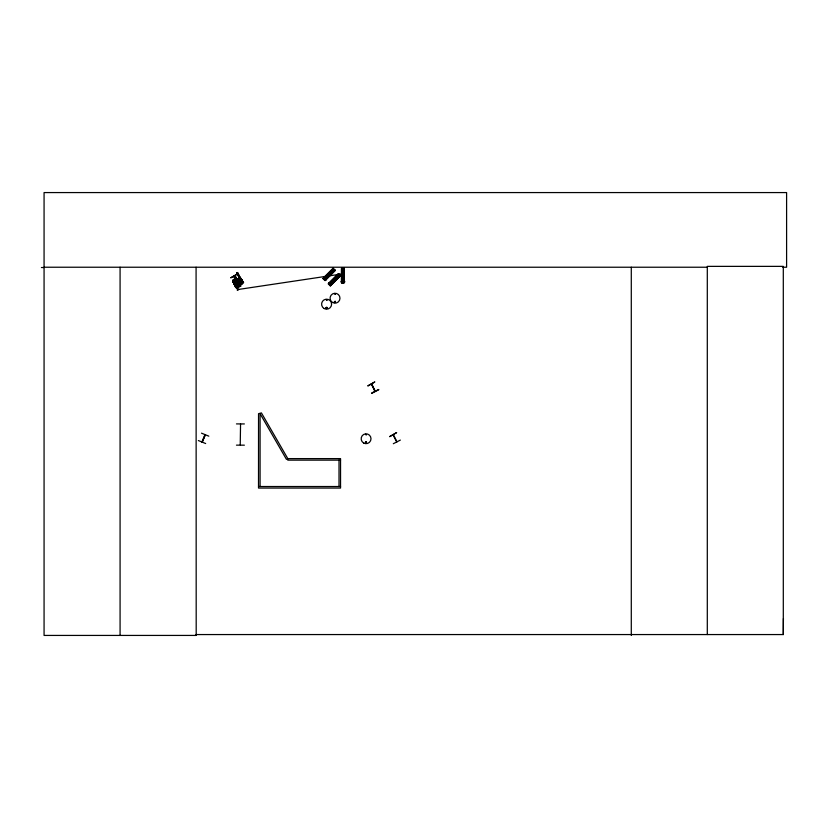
<?xml version="1.0" encoding="UTF-8"?>
<svg xmlns="http://www.w3.org/2000/svg" width="828" height="828" viewBox="0 0 828 828"><rect width="100%" height="100%" fill="white"/><g stroke="black" fill="none" stroke-linecap="round" stroke-linejoin="round"><path stroke-width="1.24" d="M782.729 267.227L786.6 267.227L786.6 192.572L44.07 192.572L44.07 635.428L196.195 635.428L196.091 634.558L783.298 634.558L783.412 618.547M239.685 277.587C238.081 278.311 241.859 279.76 242.387 282.865L243.556 282.679L241.683 279.574L240.907 280.03L241.455 281.075L242.231 280.63L241.683 279.574M233.227 282.503L240.286 278.933L233.796 281.675C233.061 285.205 230.743 275.693 235.452 286.861L236.094 286.54C228.58 274.575 236.021 282.648 239.623 277.742M325.828 307.881C327.826 305.563 327.019 310.158 325.911 308.057M327.07 307.881C325.135 309.413 327.277 305.915 326.832 308.285M334.264 301.909C336.251 299.591 335.443 304.186 334.336 302.085M335.443 294.209L334.657 293.878L335.371 294.292M334.553 301.909C336.271 300.264 334.657 303.928 334.647 301.527M365.345 442.245C366.669 444.998 367.083 440.351 365.469 442.09M365.562 442.307C366.473 444.398 366.825 440.651 365.614 442.442M238.04 286.115L235.494 287.026L234.076 284.221L234.262 282.834C237.232 280.599 241.631 278.156 242.407 283.435L240.192 284.998L240.803 286.022L238.505 287.212L238.009 286.053L236.684 286.312L235.711 284.397L236.456 282.979L238.599 281.862L240.172 282.079L241.134 283.994L240.161 284.935L240.772 285.95M201.939 441.852L205.002 434.648M204.692 435.383L204.868 434.772M205.272 434.948L202.198 442.038M238.495 284.263L240.886 284.242L238.837 283.828L239.747 281.82L238.267 283.849L235.752 283.942L237.884 284.325L237.036 286.25L238.536 284.252M233.92 282.172C232.523 282.969 234.303 281.251 233.413 280.764M240.213 278.974L239.458 279.077L240.141 278.694M238.04 289.324C240.669 289.086 235.525 291.425 237.812 289.427M240.234 444.781L240.555 423.988M326.977 300.285L326.294 299.767L326.874 300.347M201.494 433.158L208.811 436.159M202.601 441.22L201.897 441.935M202.26 441.904L205.24 434.866M205.665 443.539L198.347 440.537M374.598 390.609L375.229 391.064M375.177 391.002L371.627 384.047M371.379 384.171L374.96 391.23L371.772 384.161M396.954 441.81L393.414 434.752M365.779 434.338L366.297 435.01L365.893 434.296M241.724 284.201L242.366 283.362L239.509 277.628M234.748 280.112C235.214 282.131 236.197 278.581 234.686 280.206M237.864 279.533L237.46 278.757M333.084 268.365L322.972 278.477L325.135 280.62L335.247 270.518L333.084 268.365L323.024 278.519M323.117 278.622L333.229 268.51M333.446 268.727L323.272 278.767L333.57 268.852M333.612 268.893L323.582 279.088L333.736 269.017M323.779 279.253L324.348 279.833M324.535 280.009L334.605 269.866M324.607 280.092L334.76 270.021M324.773 280.247L334.885 270.156M324.845 280.33L334.967 270.228M324.99 280.475L335.102 270.363M338.414 273.695L328.271 283.766L330.424 285.908L340.536 275.796L338.362 273.654M328.385 283.89L338.507 273.799M328.509 284.004L338.662 273.944M328.623 284.118L338.735 274.027M328.788 284.283L338.88 274.161M328.913 284.418L339.014 274.296M329.058 284.542L329.627 285.111M329.813 285.298L339.873 275.144M329.917 285.401L340.039 275.31M330.051 285.536L340.122 275.393M330.175 285.66L340.246 275.517M330.279 285.764L340.401 275.672M236.58 272.878L237.729 272.961L236.58 272.878L237.284 274.037M241.828 281.799L242.614 281.365L243.556 282.679M242.387 282.865L243.163 282.42M233.041 281.696L234.096 281.116L233.041 281.696L233.838 283.207M367.922 385.807L374.825 381.925L367.974 385.9M371.731 385.061L371.731 384.182M371.606 393.052L378.655 389.481M371.751 393.352L378.789 389.74M400.359 440.082L393.321 443.715M232.709 281.323L239.706 277.794M232.823 281.499L239.623 277.98M239.851 278.229L233.444 280.951M242.366 283.362L241.621 283.466L242.407 283.435M342.771 282.555L342.802 281.986M238.899 289.386L344.251 273.613L341.612 273.613M237.501 278.829L237.864 279.357M236.456 423.905L244.374 423.936M236.456 445.143L244.374 445.174M41.4 267.537L44.07 267.527M44.07 267.227L707.298 267.227M344.458 268.448L341.415 268.458L341.415 282.752L344.458 282.741L344.117 268.448M341.622 269.907L344.262 269.907M341.622 270.88L344.262 270.88M341.622 272.329L344.262 272.329M341.612 275.072L344.251 275.072M341.622 281.292L344.262 281.292M341.177 281.696L344.696 281.696M341.177 281.81L344.696 281.81M340.546 460.14L287.792 460.14L287.792 458.608L261.42 412.913L258.543 413.689L258.512 488.065L340.546 488.065L340.546 458.608L287.792 458.608L286.457 459.374L260.085 413.689L260.085 486.522M258.512 486.522L340.546 486.522M396.633 441.852L393.165 435.042M239.634 280.081L240.938 280.733M332.204 269.535L334.067 271.398M337.482 274.824L339.356 276.687M331.521 270.218L333.384 272.091M336.799 275.507L338.662 277.37M330.486 271.242L332.359 273.116M335.775 276.531L337.638 278.394M329.575 272.153L331.448 274.027M334.864 277.442L336.727 279.305M328.55 273.178L330.413 275.051M333.839 278.467L335.702 280.33M324.152 277.587L326.015 279.45M329.44 282.865L331.303 284.739M323.551 277.566L325.963 280.133M328.84 282.845L331.324 285.339M242.231 280.63L240.006 277.049M242.614 281.365L239.054 275.517M241.455 281.075L240.441 279.502M240.907 280.03L242.78 283.135M234.904 282.638L234.055 281.044M240.048 278.87L239.23 277.494M240.203 279.233L238.754 276.8M239.592 276.335L237.75 273.147M238.816 276.78L237.377 274.347M238.402 276.076L236.963 273.602M238.785 274.917L237.388 272.474M241.776 284.221L235.494 287.026M234.303 282.897L234.076 284.221M236.094 286.54L235.452 286.861M240.907 280.661L242.325 283.466M235.142 275.589L238.236 281.634M234.79 275.776L237.895 281.81M234.003 276.169L237.046 282.234L233.951 276.2M233.641 276.355L236.663 282.42M239.685 279.326L239.137 278.229L241.735 283.694M783.298 634.558L783.298 266.368L707.298 266.368L707.298 634.558M631.288 267.227L631.288 635.428M344.044 268.448L344.055 282.741M343.765 268.448L343.744 282.741L343.599 268.448M343.548 268.448L343.537 282.741M343.341 282.741L342.533 282.741M342.274 268.458L342.337 282.752M342.109 268.458L342.161 282.752M341.995 268.458L341.943 282.752M341.829 268.458L341.819 282.752M341.622 268.458L341.591 282.752M339.014 460.14L339.014 486.522M196.081 267.227L196.195 635.428M120.081 267.227L120.081 635.428M329.43 273.447C330.144 275.693 331.169 271.874 329.43 273.447M334.719 278.736C335.433 280.971 336.458 277.152 334.719 278.736M342.368 274.192C343.082 276.428 344.106 272.609 342.368 274.192M236.394 288.568L238.112 287.854L236.394 288.568M239.013 282.679L236.87 283.797L237.833 285.712L239.985 284.594L239.013 282.679M240.027 285.639L238.826 286.705L240.027 285.639M396.581 432.63L389.719 436.604L396.581 432.63M237.729 273.799L230.867 277.763L237.729 273.799M363.627 443.011A4.927 4.927 0 0 0 371.006 438.747A4.927 4.927 0 0 0 363.627 434.483A4.927 4.927 0 0 0 363.627 443.011M324.1 308.513A5.009 5.009 0 0 0 331.604 304.176A5.009 5.009 0 0 0 324.1 299.839A5.009 5.009 0 0 0 324.1 308.513M332.556 302.489A4.947 4.947 0 0 0 339.977 298.204A4.947 4.947 0 0 0 332.556 293.919A4.947 4.947 0 0 0 332.556 302.489"/></g></svg>
